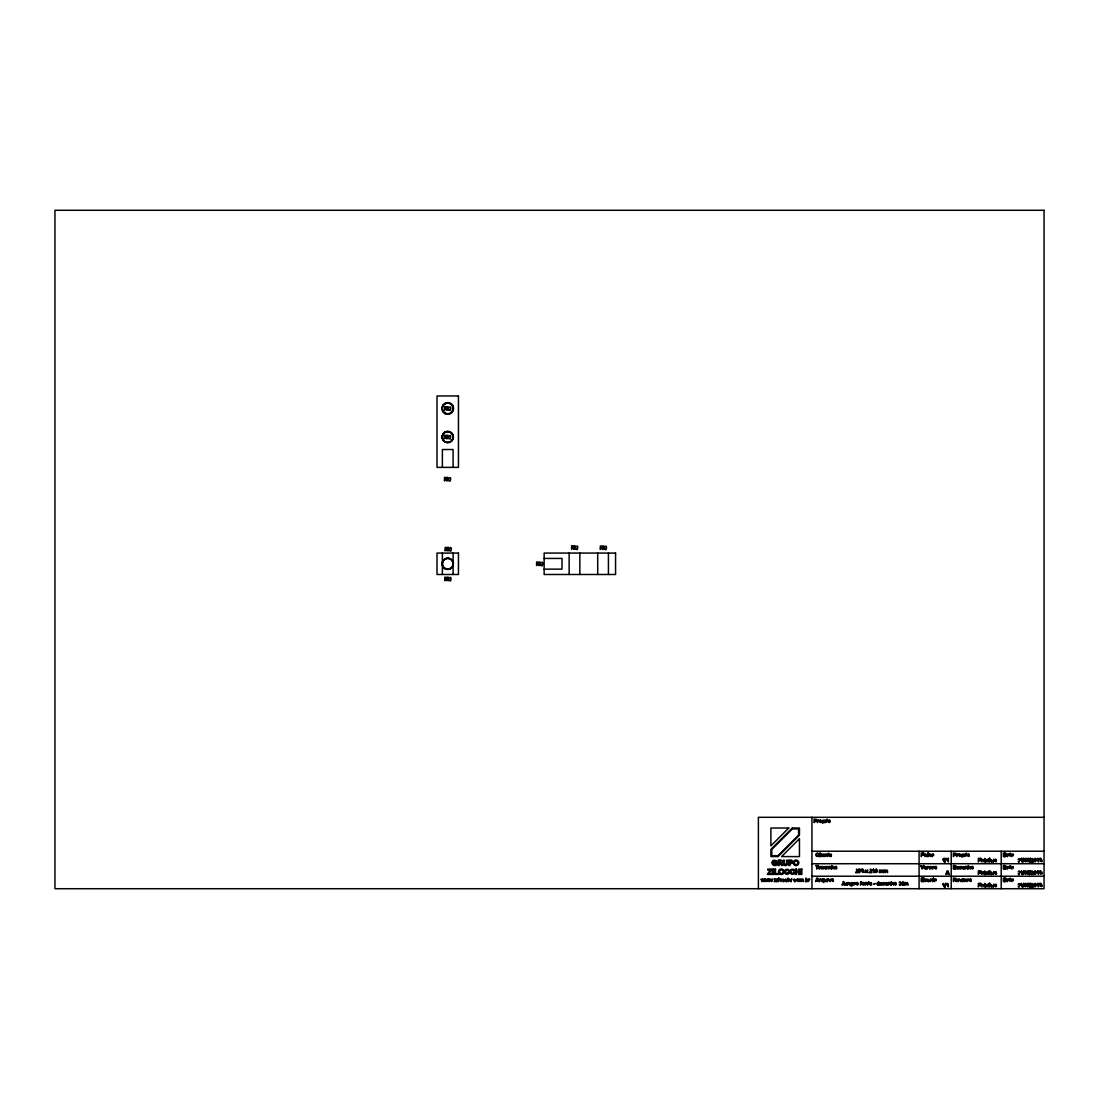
<?xml version="1.0" encoding="UTF-8"?>
<svg xmlns="http://www.w3.org/2000/svg" width="1099" height="1099" viewBox="0 0 1099 1099"><rect width="100%" height="100%" fill="white"/><g stroke="black" fill="none" stroke-linecap="round" stroke-linejoin="round"><path stroke-width="1.5" d="M822.313 822.711L823 820.088L822.945 823.233M961.57 856.629L962.257 854.005L962.202 857.151M929.328 854.926L928.614 856.588L928.614 853.03L929.301 854.321L930.249 853.95M905.068 883.459L904.367 885.148L904.367 882.566L906.016 882.538M848.249 883.459L847.535 885.148L847.535 882.566L849.046 882.511M865.847 883.459L865.133 885.148L865.133 882.566L866.63 882.511M888.94 883.459L888.226 885.148L888.226 882.566L889.737 882.511M906.62 883.472L905.906 885.148L905.892 883.404M891.962 883.486L891.248 885.148L891.248 881.604L891.935 882.895L892.883 882.524M957.366 854.926L956.638 856.588L956.638 854.005L957.421 854.157M987.877 872.771L987.136 874.433L987.136 871.864L987.919 872.015M791.747 861.959L789.865 861.08L789.865 862.605L791.376 862.481M449.34 407.688C451.799 403.8 450.686 413.925 449.354 409.405M449.161 436.248C451.84 432.47 450.343 442.54 449.175 437.965M449.161 478.381C451.854 474.672 450.233 484.59 449.175 480.098M449.876 548.374C452.431 544.527 451.181 554.679 449.889 550.091M449.518 578.184C452.032 574.365 450.81 584.421 449.532 579.901M541.285 563.018C544.046 559.364 542.288 569.296 541.312 564.735M576.288 546.766C579.008 543.057 577.305 553.003 576.302 548.483M605.027 546.945C607.623 543.167 606.236 553.195 605.041 548.662M800.196 879.887L799.481 881.577L799.481 879.008L801.13 878.966M880.079 870.957L879.365 872.647L879.365 870.078L881.013 870.037M884.461 870.957L883.747 872.647L883.747 870.078L885.396 870.037M899.174 882.593C901.675 878.747 900.507 888.789 899.202 884.31M1018.155 859.363C1020.957 855.819 1019.103 865.669 1018.169 861.108M1018.155 871.878C1020.559 867.963 1019.542 878.032 1018.169 873.595M1018.155 884.379C1020.737 880.546 1019.35 890.588 1018.169 886.096M801.748 879.901L801.034 881.577L801.02 879.887M881.618 870.971L880.903 872.647L880.903 870.957M886.014 870.971L885.299 872.647L885.286 870.957M788.739 879.914L788.024 881.577L788.024 878.032L788.711 879.324L789.659 878.953M987.877 860.283L987.136 861.946L987.136 859.363L987.919 859.514M826.008 880.684L826.723 879.008L826.723 881.577L824.635 881.439M822.299 867.386L821.585 869.089L821.585 866.507L823.233 866.465M823.838 867.413L823.124 869.089L823.124 867.358M829.511 867.386L828.797 869.089L828.797 866.507L830.294 866.438M965.897 867.386L965.183 869.089L965.183 866.507L966.694 866.438M1025.147 871.782L1025.161 873.636M1025.147 884.283L1025.161 886.137M1034.777 871.782L1034.791 873.636M1034.777 884.283L1034.791 886.137M1025.889 873.554L1025.889 871.823M1035.519 873.554L1035.519 871.823M861.808 882.099L861.012 881.577M818.109 820.994L817.368 822.656L817.368 820.088L818.164 820.239M846.134 884.283L846.848 882.566L846.848 885.148L844.774 884.997M832.52 867.413L831.806 869.089L831.806 865.531L832.493 866.823L833.44 866.452M968.92 867.413L968.205 869.089L968.205 865.531L968.892 866.823L969.84 866.452M825.651 854.898L824.937 856.588L824.937 854.005L826.434 853.937M1025.147 859.294L1025.161 861.149M1034.777 859.294L1034.791 861.149M1025.903 886.014L1025.875 884.255M1035.533 886.014L1035.505 884.255M843.002 884.352L843.043 881.604L843.771 881.604C845.9 885.78 840.144 885.506 842.205 884.242M809.056 879.914L808.328 881.577L808.328 879.008L809.111 879.145M820.184 879.914L819.442 881.577L819.442 879.008L820.239 879.145M991.985 886.055C991.669 890.08 988.551 882.071 991.971 885.217M860.572 882.016L860.544 885.148L861.231 882.401M876.7 871.768L876.7 869.996M784.068 880.739C783.807 884.695 780.592 876.755 784.054 879.859M786.829 880.739C786.554 884.695 783.34 876.755 786.815 879.859M795.333 880.739C794.948 884.736 791.967 876.686 795.319 879.859M928.806 880.739C928.655 884.709 925.248 876.81 928.792 879.859M862.097 869.872L862.138 870.765M927.982 867.413L927.254 869.089L927.254 866.507L928.037 866.658M987.877 885.272L987.136 886.934L987.136 884.352L987.919 884.503M875.958 869.996L875.972 871.864M1025.889 861.094L1025.889 859.294M1035.519 861.094L1035.519 859.294M870.381 869.913C868.595 868.169 874.543 870.12 870.861 871.699M852.11 884.338L852.824 884.269L851.876 885.19M851.066 885.464L851.45 885.162M1041.014 859.954L1040.863 859.047M1040.176 884.159L1040.231 885.052M991.985 861.094C991.751 865.064 988.509 857.11 991.971 860.229M824.25 820.788L825.157 820.829M880.533 883.28L881.453 883.349M886.055 883.28L886.962 883.349M991.971 873.623C991.463 877.497 988.702 869.515 991.971 872.716M1041.014 872.469L1040.863 871.534M1040.176 871.658L1040.231 872.551M856.616 869.913C854.912 868.114 860.737 870.271 857.138 871.686M1031.947 859.212C1030.354 857.371 1035.959 859.652 1032.442 860.984M1031.947 871.699C1030.244 869.913 1036.014 872.015 1032.442 873.485M1031.947 884.2C1030.065 882.524 1036.137 884.297 1032.442 885.986M818.796 820.747L818.604 820.019M809.743 879.667L809.551 878.939M820.871 879.667L820.678 878.939M829.91 880.313L831.091 879.008L830.088 881.577L828.454 879.008L829.772 880.752M928.669 867.166L928.504 866.438M958.053 854.665L957.861 853.937M960.814 880.313L961.996 879.008L960.993 881.577L959.358 879.008L960.677 880.752M988.564 860.022L988.427 859.294M988.564 872.524L988.427 871.795M988.564 885.025L988.427 884.297M857.495 870.339L857.481 870.394A3.215 3.215 0 0 1 857.083 870.861L856.89 871.067A3.393 3.393 0 0 0 855.681 872.592M871.26 870.339L871.205 870.449A3.215 3.215 0 0 1 870.834 870.861L870.642 871.067A3.393 3.393 0 0 0 869.433 872.592M1032.826 859.638L1032.799 859.706A3.215 3.215 0 0 1 1032.414 860.146L1032.167 860.407A3.393 3.393 0 0 0 1031.013 861.877M1032.826 872.125L1032.772 872.263A3.215 3.215 0 0 1 1032.414 872.647L1032.277 872.798M1032.84 884.599L1032.744 884.791A3.215 3.215 0 0 1 1032.414 885.148L1032.222 885.341A3.393 3.393 0 0 0 1031.013 886.879M957.504 879.708L958.383 879.722M1040.176 859.157L1040.231 860.064M925.07 867.221L925.976 867.248M957.504 867.221L958.397 867.248M963.012 867.221L963.905 867.248M1041.014 884.97L1040.863 884.036M1028.65 886.234L1028.623 885.286M870.381 883.28L871.287 883.349M862.907 870.71L862.797 869.776M822.753 854.72L823.646 854.734M830.185 854.72L831.078 854.734M963.521 854.72L964.4 854.734M991.202 859.913L991.518 861.451M1028.623 861.259L1028.637 860.325M985.707 861.355L985.199 859.858L985.418 861.479M985.707 873.842L985.199 872.345L985.418 873.98M1028.595 873.801L1028.637 872.812M794.563 879.543L794.879 881.096M928.037 879.543L928.353 881.096M775.221 879.612L774.012 881.577L776.292 881.577L775.221 880.986M985.666 886.385L985.226 884.846L985.418 886.467M1040.863 861.341C1037.332 852.659 1045.918 864.432 1040.176 861.066M1040.863 873.842C1036.824 865.682 1046.385 876.054 1040.176 873.554M1040.863 886.344C1037.016 878.087 1046.166 888.857 1040.176 886.055M991.202 884.901L991.518 886.453M806.872 881.013L806.432 879.475L806.611 881.123M862.756 872.07C859.157 863.443 868.004 875.079 862.083 871.768M955.69 854.995L955.69 853.264L953.355 853.03L953.355 856.588L954.591 855.242A4.176 4.176 0 0 0 955.237 855.201L955.278 855.187M816.406 821.09L816.433 819.346L814.084 819.112L814.084 822.656L815.334 821.324A4.176 4.176 0 0 0 815.98 821.283L816.021 821.269M991.202 872.414L991.518 873.952M852 885.959L851.038 886.096M819.126 867.715L819.73 867.551A3.572 3.572 0 0 0 820.239 867.427L820.266 867.413M826.269 867.715L826.86 867.551A3.572 3.572 0 0 0 827.382 867.427L827.396 867.413M853.552 883.775L854.143 883.623A3.572 3.572 0 0 0 854.651 883.486L854.679 883.404M931.87 855.214L932.474 855.049A3.572 3.572 0 0 0 932.982 854.926L933.01 854.843M932.158 867.715L932.749 867.551A3.572 3.572 0 0 0 933.271 867.427L933.285 867.413M930.249 880.203L930.839 880.052A3.572 3.572 0 0 0 931.348 879.914L931.375 879.901M934.37 880.203L934.961 880.052A3.572 3.572 0 0 0 935.469 879.914L935.496 879.901M981.599 860.572L982.19 860.407A3.572 3.572 0 0 0 982.712 860.283L982.726 860.201M1007.151 855.214L1007.742 855.049A3.572 3.572 0 0 0 1008.25 854.926L1008.278 854.843M1011.561 855.214L1012.152 855.049A3.572 3.572 0 0 0 1012.66 854.926L1012.687 854.843M981.599 873.073L982.19 872.908A3.572 3.572 0 0 0 982.712 872.785L982.726 872.688M966.79 880.203L967.381 880.052A3.572 3.572 0 0 0 967.889 879.914L967.917 879.901M1007.151 867.715L1007.742 867.551A3.572 3.572 0 0 0 1008.25 867.427L1008.278 867.413M1011.561 867.715L1012.152 867.551A3.572 3.572 0 0 0 1012.66 867.427L1012.687 867.413M981.599 885.56L982.19 885.409A3.572 3.572 0 0 0 982.712 885.272L982.726 885.258M1007.151 880.203L1007.742 880.052A3.572 3.572 0 0 0 1008.25 879.914L1008.278 879.901M1011.561 880.203L1012.152 880.052A3.572 3.572 0 0 0 1012.66 879.914L1012.687 879.901M902.581 885.176L903.749 885.148L903.062 881.604C903.433 882.524 899.353 883.39 902.306 885.217M851.643 883.033L851.656 884.668M878.06 885.19L879.282 885.148L878.596 881.604C878.966 882.621 874.9 883.211 877.84 885.217M818.824 854.005C815.994 851.876 815.843 857.44 818.851 855.503A1.69 1.69 0 0 1 816.447 856.135A1.69 1.69 0 0 1 816.365 853.525A1.69 1.69 0 0 1 818.934 853.937M788.107 870.834L789.137 870.573M793.464 870.834L794.495 870.573M780.771 862.399L779.15 862.44L779.15 861.08L780.551 861.094M783.601 879.461L783.614 881.096M786.348 879.461L786.362 881.096M822.45 881.632C819.868 881.604 821.942 877.977 823.701 879.008L823.701 882.566L823.014 881.274M815.65 820.692L814.812 820.719L815.54 819.717M954.907 854.624L954.069 854.651L954.797 853.635M930.606 867.248C932.46 865.531 926.581 867.042 930.372 868.155M961.103 867.248C962.93 865.504 957.092 867.084 960.869 868.155M884.146 883.321C886 881.59 880.148 883.129 883.912 884.228M925.935 879.75C927.707 877.977 921.896 879.612 925.701 880.656M965.224 879.75C966.9 877.922 961.254 879.681 964.991 880.656M781.004 863.168C784.343 861.643 780.991 858.841 778.065 860.187L778.065 865.517L779.15 865.517L779.37 863.292M852.096 883.431C854.047 881.769 848.304 882.648 851.134 885.121M955.058 879.516L954.069 879.53L955.004 878.637M929.603 868.265C928.106 870.298 933.793 867.825 930.235 867.427A3.173 3.173 0 0 1 929.795 867.303M960.114 868.265C958.63 870.312 964.318 867.77 960.732 867.427A3.173 3.173 0 0 1 960.306 867.303M883.156 884.338C881.549 886.289 887.291 884.049 883.898 883.527A3.173 3.173 0 0 1 883.335 883.376M924.932 880.766C923.133 882.593 929.246 880.711 925.619 879.942A3.173 3.173 0 0 1 925.124 879.804M964.235 880.766C962.532 882.662 968.48 880.574 964.922 879.942A3.173 3.173 0 0 1 964.427 879.804M1027.799 861.012C1027.359 863.594 1031.274 859.281 1028.032 859.075L1029.323 858.443L1027.524 858.443L1027.167 860.297L1028.293 860.119M1028.293 872.606L1027.167 872.798L1027.524 870.93L1029.323 870.93L1028.032 871.576C1031.247 872.798 1026.892 875.985 1027.799 873.526M1028.293 885.107L1027.167 885.286L1027.524 883.431L1029.323 883.431L1028.032 884.077C1031.274 885.286 1026.823 888.487 1027.799 886.028M932.378 856.643L931.444 855.929M819.579 869.144L818.7 868.471M826.778 869.144L825.844 868.471M1007.591 856.657L1006.711 855.929M1012.055 856.643L1011.121 855.929M982.053 862.001L981.16 861.245M932.694 869.144L931.732 868.471M1007.591 869.144L1006.711 868.471M1012.055 869.144L1011.121 868.471M854.047 885.217L853.112 884.489M982.053 874.502L981.16 873.787M930.688 881.645L929.809 880.958M934.809 881.645L933.93 880.958M967.23 881.645L966.351 880.958M1007.591 881.645L1006.711 880.958M1012.055 881.645L1011.121 880.958M982.053 887.003L981.173 886.316M806.79 881.645C809.592 879.763 805.732 879.008 805.993 878.032L805.306 881.577L806.542 881.632M774.932 881L776.21 879.008L774.094 879.008L775.001 879.543M824.456 866.438L825.28 866.891M882.236 870.01L883.06 870.463M886.618 870.01L887.456 870.463M802.366 878.939L803.19 879.392M907.238 882.511L908.131 885.148L907.444 883.678M822.382 881.11L822.601 879.488L822.176 881.041M985.556 862.001C988.454 860.064 984.635 859.391 984.8 858.388L984.113 861.946L985.363 861.987M985.556 874.502C988.482 872.592 984.484 871.892 984.8 870.889L984.113 874.433L985.363 874.488M985.556 887.003C988.509 884.997 984.47 884.379 984.8 883.39L984.113 886.934L985.363 886.975M790.566 863.498L789.865 865.517L788.78 865.517L788.78 860.187C792.214 858.621 794.247 862.949 791.692 863.416A6.278 6.278 0 0 1 790.648 863.484M544.142 558.429L562.001 558.429L562.001 569.145L544.142 569.145M1044.05 817.313L758.392 817.313L758.392 888.72M811.955 851.23L1044.05 851.23M1004.651 853.03L1003.346 853.03L1003.346 856.588L1004.692 856.588M1004.596 855.984L1004.596 853.635M1037.937 858.374L1038.5 861.946L1037.813 859.377A2.377 2.377 0 0 1 1036.934 859.885L1036.934 859.281M1032.181 861.3L1033.555 861.946L1031.15 861.946M811.955 863.732L1044.05 863.732M954.605 868.485L954.605 866.136M1004.596 868.485L1004.596 866.136M873.609 869.089L874.158 872.647L873.485 870.092A2.377 2.377 0 0 1 872.592 870.6L872.592 869.982A1.69 1.69 0 0 0 873.623 869.089M954.701 869.089L953.355 869.089L953.355 865.531L954.66 865.531A1.978 1.978 0 0 1 956.542 867.331A1.978 1.978 0 0 1 954.715 869.323M1004.692 869.089L1003.346 869.089L1003.346 865.531L1004.651 865.531A1.978 1.978 0 0 1 1006.533 867.331A1.978 1.978 0 0 1 1004.706 869.323M860.201 869.79L858.649 869.144L860.984 869.639A4.382 4.382 0 0 0 859.858 872.647L859.116 872.647A4.767 4.767 0 0 1 860.229 869.804M1021.438 870.875L1021.988 874.433L1021.301 871.878A2.377 2.377 0 0 1 1020.421 872.386L1020.421 871.768A1.69 1.69 0 0 0 1021.452 870.875M1037.937 870.875L1038.5 874.433L1037.813 871.878A2.377 2.377 0 0 1 1036.934 872.386L1036.934 871.768M856.849 872.015L858.223 872.647L855.819 872.647M870.6 872.015L871.988 872.647L869.584 872.647M1032.181 873.801L1033.555 874.433L1031.15 874.433M811.955 876.219L1044.05 876.219M1004.651 878.032L1003.346 878.032L1003.346 881.577L1004.692 881.577M954.303 880.107L953.355 881.577L953.355 878.032L955.951 878.307L955.319 880.024A2.514 2.514 0 0 1 955.993 880.739L956.528 881.577L954.839 880.34M1004.596 880.986L1004.596 878.623M1037.937 883.362L1038.5 886.934L1037.813 884.365A2.377 2.377 0 0 1 1036.934 884.887L1036.934 884.269M1032.181 886.302L1033.555 886.934L1031.15 886.934M825.17 821.846C826.888 823.371 821.681 822.67 823.948 820.252C826.915 819.62 825.006 821.915 824.415 822.107M964.441 855.764C966.2 857.055 961.103 856.89 963.04 854.349C965.829 853.154 964.785 856.107 963.672 856.025M963.933 868.265C965.664 869.666 960.499 869.24 962.614 866.754C965.513 865.847 964.043 868.54 963.164 868.526M958.424 868.265C960.155 869.707 954.949 869.185 957.147 866.713C960.086 865.943 958.41 868.498 957.655 868.526M831.105 855.764C832.85 857.302 827.602 856.574 829.882 854.184C832.863 853.538 830.995 855.97 830.349 856.025M925.99 868.265C927.707 869.652 922.569 869.268 924.671 866.754C927.583 865.847 926.1 868.54 925.234 868.526M823.673 855.764C825.473 857.083 820.266 856.822 822.313 854.308C825.17 853.25 823.907 856.08 822.917 856.025M958.424 880.766C960.169 882.126 955.058 881.838 957.105 879.255C959.99 878.348 958.465 880.903 957.655 881.027M886.975 884.338C888.72 885.684 883.637 885.396 885.615 882.868C888.445 881.824 887.14 884.503 886.206 884.599M881.453 884.338C883.321 885.629 878.06 885.396 880.093 882.868C882.937 881.824 881.632 884.503 880.697 884.599M871.301 884.338C873.087 885.574 868.073 885.533 869.859 882.964C872.565 881.645 871.713 884.558 870.532 884.599M1011.822 854.802L1011.657 854.06L1013.099 854.115M1007.412 854.802L1007.261 854.06L1008.69 854.115M981.874 860.16L981.709 859.418L983.138 859.473M932.144 854.802L931.979 854.06L933.408 854.115M1011.822 867.303L1011.657 866.561L1013.099 866.616M1007.412 867.303L1007.261 866.561L1008.69 866.616M981.874 872.647L981.709 871.919L983.138 871.974M932.433 867.303L932.268 866.561L933.697 866.616M1011.822 879.791L1011.657 879.063L1013.099 879.118M1007.412 879.791L1007.261 879.063L1008.69 879.118M967.065 879.791L966.9 879.063L968.329 879.118M981.874 885.148L981.709 884.42L983.138 884.475M934.631 879.791L934.466 879.063L935.908 879.118M930.51 879.791L930.345 879.063L931.787 879.118M826.544 867.303L826.379 866.561L827.808 866.616M819.401 867.303L819.236 866.561L820.665 866.616M853.813 883.362L853.662 882.634L855.091 882.689M793.505 872.482L794.522 872.812M788.148 872.482L789.164 872.812M780.482 863.896L781.54 865.517L782.818 865.517L782.09 864.322A3.764 3.764 0 0 0 781.059 863.1M844.623 884.805L844.513 882.566L845.227 884.338M824.511 881.288L824.387 879.008L825.088 880.766M1013.305 854.376L1013.374 855.736M1008.896 854.376L1008.964 855.736M1013.305 866.864L1013.374 868.237M1008.896 866.864L1008.964 868.237M1013.305 879.365L1013.374 880.725M1008.896 879.365L1008.964 880.725M983.344 859.72L983.413 861.094M983.344 872.221L983.413 873.595M983.344 884.722L983.413 886.082M968.535 879.365L968.604 880.725M933.614 854.376L933.683 855.736M933.903 866.864L933.971 868.237M936.114 879.365L936.183 880.725M931.993 879.365L932.062 880.725M855.297 882.937L855.365 884.297M828.014 866.864L828.083 868.237M820.871 866.864L820.939 868.237M887.484 870.559L887.525 872.647L886.838 871.177M883.101 870.559L883.129 872.647L882.456 871.177M825.308 866.987L825.349 869.089L824.662 867.606M803.218 879.488L803.259 881.577L802.572 880.107M966.818 867.331L967.518 869.089L967.518 867.235M889.86 883.404L890.561 885.148L890.561 883.335M866.754 883.404L867.468 885.148L867.454 883.335M849.17 883.404L849.87 885.148L849.87 883.335M830.418 867.331L831.132 869.089L831.119 867.235M826.572 854.83L827.272 856.588L827.259 854.72M970.527 867.18L970.541 869.089L969.84 867.358M930.935 854.679L930.949 856.588L930.262 854.885M893.569 883.239L893.583 885.148L892.883 883.404M834.127 867.18L834.141 869.089L833.454 867.358M790.346 879.667L790.36 881.577L789.673 879.887M1009.706 855.874L1009.377 854.005L1010.393 853.126L1010.393 855.805M1009.706 868.375L1009.377 866.507L1010.393 865.627L1010.393 868.306M1009.706 880.876L1009.377 879.008L1010.393 878.115L1010.393 880.794M965.733 855.874L965.403 854.005L966.419 853.126L966.419 855.805M868.196 884.448L867.853 882.566L868.869 881.686L868.869 884.365M828 855.874L827.671 854.005L828.687 853.126L828.687 855.805M826.475 821.956L826.146 820.088L827.162 819.208L827.162 821.887M1020.421 884.269L1020.421 884.887A2.377 2.377 0 0 0 1021.301 884.379L1021.988 886.934L1021.438 883.362A1.69 1.69 0 0 1 1020.408 884.242M1001.203 851.23L1001.203 888.72M951.212 851.23L951.212 888.72M946.802 884.269L946.802 884.887A2.377 2.377 0 0 0 947.681 884.379L948.368 886.934L947.819 883.362A1.69 1.69 0 0 1 946.789 884.242M942.681 884.269L942.681 884.887A2.377 2.377 0 0 0 943.56 884.379L944.247 886.934L943.698 883.362A1.69 1.69 0 0 1 942.667 884.242M919.08 851.23L919.08 888.72M811.955 817.313L811.955 888.72M608.42 553.072L608.42 574.489M597.705 553.072L597.705 574.489M579.846 553.072L579.846 574.489M569.145 553.072L569.145 574.489M453.09 467.377L453.09 449.518L442.375 449.518L442.375 467.377M453.09 553.072L453.09 574.31M442.375 553.072L442.375 574.31M1004.651 877.881A1.978 1.978 0 0 1 1006.533 879.832A1.978 1.978 0 0 1 1004.706 881.824M1005.654 878.994A1.552 1.552 0 0 1 1005.626 880.67M1037.964 883.376A1.69 1.69 0 0 1 1036.92 884.242M1005.654 866.493A1.552 1.552 0 0 1 1005.626 868.183M1037.964 870.875A1.69 1.69 0 0 1 1036.92 871.741M1031.013 874.378A3.393 3.393 0 0 1 1032.195 872.949M1004.651 852.893A1.978 1.978 0 0 1 1006.533 854.843A1.978 1.978 0 0 1 1004.706 856.835M1005.654 853.992A1.552 1.552 0 0 1 1005.626 855.681M1037.964 858.374A1.69 1.69 0 0 1 1036.92 859.239M955.663 866.493A1.552 1.552 0 0 1 955.635 868.183M779.411 863.086A1.91 1.91 0 0 1 779.85 863.237M780.29 863.498A1.91 1.91 0 0 1 780.592 863.814M788.436 872.716A1.58 1.58 0 0 1 786.17 872.977A1.58 1.58 0 0 1 786.019 870.696A1.58 1.58 0 0 1 788.299 870.655M789.37 872.922A2.528 2.528 0 0 1 785.551 873.76A2.528 2.528 0 0 1 785.442 869.859A2.528 2.528 0 0 1 789.302 870.477M793.794 872.716A1.58 1.58 0 0 1 791.527 872.977A1.58 1.58 0 0 1 791.376 870.696A1.58 1.58 0 0 1 793.657 870.655M794.728 872.922A2.528 2.528 0 0 1 790.909 873.76A2.528 2.528 0 0 1 790.799 869.859A2.528 2.528 0 0 1 794.659 870.477M786.554 863.155C786.678 866.452 782.515 863.855 784.507 860.187L783.422 860.187L783.422 863.031A7.267 7.267 0 0 0 783.491 864.322C785.483 867.976 790.002 863.292 787.653 860.187L786.554 860.187L786.554 863.237M445.164 436.015L444.477 438.803L444.477 435.259L445.562 435.259L446.221 437.677L446.895 435.259L447.98 435.259L447.98 438.803L447.279 436.015L446.537 438.803L445.164 436.015M445.164 478.147L444.477 480.936L444.477 477.392L445.562 477.392L446.221 479.81L446.895 477.392L447.98 477.392L447.98 480.936L447.279 478.147L446.537 480.936L445.164 478.147M445.342 407.441L444.655 410.243L444.655 406.685L445.741 406.685L446.4 409.116L447.073 406.685L448.158 406.685L448.158 410.243L447.458 407.441L446.716 410.243L445.342 407.441M445.521 577.95L444.834 580.739L444.834 577.195L445.919 577.195L446.579 579.613L447.252 577.195L448.337 577.195L448.337 580.739L447.636 577.95L446.895 580.739L445.521 577.95M445.878 548.14L445.191 550.929L445.191 547.384L446.276 547.384L446.936 549.802L447.609 547.384L448.694 547.384L448.694 550.929L447.994 548.14L447.252 550.929L445.878 548.14M537.287 562.77L536.6 565.573L536.6 562.015L537.686 562.015L538.345 564.446L539.018 562.015L540.104 562.015L540.104 565.573L539.403 562.77L538.661 565.573L537.287 562.77M572.291 546.533L571.59 549.321L571.59 545.777L572.675 545.777L573.348 548.195L574.021 545.777L575.093 545.777L575.093 549.321L574.406 546.533L573.664 549.321L572.291 546.533M601.029 546.711L600.329 549.5L600.329 545.956L601.414 545.956L602.087 548.374L602.76 545.956L603.846 545.956L603.846 549.5L603.145 546.711L602.403 549.5L601.029 546.711M875.161 870.765C877.758 876.961 877.483 864.473 875.161 870.765M1024.35 860.064C1026.796 866.287 1026.947 853.772 1024.35 860.064M1024.35 885.052C1026.864 891.275 1026.713 878.857 1024.35 885.052M1024.35 872.551C1027.057 878.623 1026.576 866.287 1024.35 872.441M1033.98 860.064C1036.412 866.287 1036.591 853.799 1033.98 860.064M1033.98 885.052C1036.439 891.289 1036.426 878.925 1033.98 885.052M1033.98 872.551C1036.577 878.664 1036.316 866.41 1033.98 872.441M878.596 883.884C877.565 886.728 877.167 881.274 878.596 883.884M903.062 883.884C902.169 886.714 901.523 881.329 903.062 883.884M772.116 862.729C771.388 866.355 778.573 866.726 777.034 862.674L774.726 862.674L774.726 863.567L775.949 863.567C775.372 867.276 770.839 861.479 774.891 861.025C779.933 862.578 771.924 857.412 772.116 862.729M780.029 880.244C781.499 882.84 781.252 877.565 780.029 880.148M797.063 880.244C798.561 882.813 798.272 877.579 797.063 880.148M819.827 821.324C821.269 823.934 821.187 818.563 819.827 821.283M828.619 821.324C829.992 823.975 830.047 818.604 828.619 821.283M832.053 880.244C833.523 882.84 833.289 877.565 832.053 880.148M835.364 867.743C836.834 870.353 836.614 865.023 835.364 867.702M856.602 883.816C858.044 886.426 857.921 881.096 856.602 883.761M862.633 883.816C864.116 886.426 863.896 881.11 862.633 883.761M894.792 883.816C896.331 886.412 895.96 881.096 894.792 883.761M924.767 855.242C926.32 857.838 925.88 852.494 924.767 855.242M935.208 867.743C936.719 870.339 936.417 865.05 935.208 867.702M959.084 855.242C960.636 857.838 960.196 852.508 959.084 855.242M967.876 855.242C969.359 857.866 969.084 852.494 967.876 855.242M969.84 880.244C971.282 882.84 971.145 877.593 969.84 880.148M971.75 867.743C973.247 870.339 972.986 865.05 971.75 867.702M995.076 860.599C996.656 863.182 996.134 857.852 995.076 860.599M995.076 885.602C996.491 888.226 996.436 882.882 995.076 885.506M995.076 873.101C996.573 875.697 996.298 870.339 995.076 873.059M779.342 880.217C782.612 884.599 781.554 875.56 779.342 880.175M796.377 880.217C799.729 884.544 798.616 875.505 796.377 880.175M819.14 821.296C822.272 825.747 821.53 816.557 819.14 821.255M827.932 821.296C831.187 825.679 830.281 816.584 827.932 821.255M831.366 880.217C834.636 884.599 833.591 875.56 831.366 880.175M834.677 867.715C837.946 872.056 836.93 863.072 834.677 867.633M855.915 883.788C859.184 888.184 858.168 878.994 855.915 883.788M861.959 883.788C865.243 888.171 864.144 879.035 861.959 883.788M894.105 883.788C897.485 888.129 896.221 879.076 894.105 883.788M924.08 855.214C927.364 859.597 926.32 850.53 924.08 855.173M934.521 867.715C937.639 872.166 936.898 863.003 934.535 867.633M958.397 855.214C961.9 859.473 960.43 850.53 958.397 855.173M967.189 855.214C970.39 859.638 969.483 850.516 967.189 855.173M969.153 880.217C972.423 884.599 971.475 875.45 969.153 880.175M971.076 867.715C974.346 872.07 973.329 863.058 971.076 867.633M994.389 860.572C997.658 864.982 996.518 855.874 994.389 860.572M994.389 885.574C997.521 889.984 996.82 880.917 994.403 885.478M994.389 873.073C997.672 877.442 996.683 868.361 994.389 873.032M945.896 858.346L945.058 862.001L945.896 858.346M945.896 883.349L945.058 887.003L945.896 883.349M1023.636 858.346L1022.798 862.001L1023.636 858.346M1023.636 870.848L1022.798 874.502L1023.636 870.848M1023.636 883.349L1022.798 887.003L1023.636 883.349M1030.519 858.346L1029.681 862.001L1030.519 858.346M1030.519 870.848L1029.681 874.502L1030.519 870.848M1030.519 883.349L1029.681 887.003L1030.519 883.349M762.706 879.008L762.253 880.697L761.085 879.008L761.909 881.577L763.036 879.928L764.121 881.577L764.945 879.008L765.742 881.577L766.882 879.928L767.954 881.577L768.778 879.008L769.588 881.577L770.715 879.928L771.8 881.577L772.611 879.008L771.457 880.697L771.031 879.008L769.918 880.697L769.424 879.008L768.119 879.008L767.624 880.697L767.198 879.008L766.085 880.697L765.591 879.008L764.286 879.008L763.791 880.697L762.706 879.008M923.366 865.531L922.501 868.155L920.852 865.531L922.088 869.089L924.149 865.531L923.366 865.531M816.584 880.766L815.527 881.577L816.832 878.032L817.656 878.032L819.03 881.577L816.584 880.766M817.258 878.843L816.791 880.175L817.738 880.175L817.258 878.843M946.912 873.623L945.854 874.433L947.159 870.889L947.997 870.889L949.357 874.433L946.912 873.623M947.585 871.699L947.118 873.032L948.066 873.032L947.585 871.699M989.279 858.333L988.949 859.047L990.02 858.333L989.279 858.333M989.279 870.82L988.949 871.548L990.02 870.82L989.279 870.82M989.279 883.321L988.949 884.049L990.02 883.321L989.279 883.321M866.685 871.85L865.38 872.647L866.3 871.328L865.421 870.078L866.685 870.779L867.935 870.078L867.084 871.301L868.031 872.647L866.685 871.85M771.58 869.941L768.696 873.54L771.677 873.54L771.677 874.433L767.377 874.433L770.138 870.01L767.706 870.01L767.706 869.117L771.58 869.117L771.58 869.941M788.739 828.014L770.894 845.873L770.894 828.014L788.739 828.014M792.31 828.014L770.894 849.445L770.894 856.588L778.023 856.588L799.454 835.158L799.454 828.014L792.31 828.014M792.31 828.907L771.786 849.445L771.786 855.695L778.023 855.695L798.561 835.158L798.561 828.907L792.31 828.907M799.454 838.729L781.595 856.588L799.454 856.588L799.454 838.729M1044.05 210.28L54.95 210.28L54.95 888.72L1044.05 888.72L1044.05 210.28M458.448 395.956L437.017 395.956L437.017 467.377L458.448 467.377L458.448 395.956M458.448 553.072L437.017 553.072L437.017 574.489L458.448 574.489L458.448 553.072M615.564 553.072L544.142 553.072L544.142 574.489L615.564 574.489L615.564 553.072M820.129 853.03L819.442 856.588L820.129 853.03M923.641 853.03L921.209 853.03L921.209 856.588L921.937 855.091L923.421 855.091L921.937 853.635L923.641 853.03M927.941 853.03L927.254 856.588L927.941 853.03M821.489 854.005L820.816 856.588L821.489 854.005M944.247 858.374L943.698 858.374A1.69 1.69 0 0 1 942.667 859.239L942.681 859.885A2.377 2.377 0 0 0 943.56 859.377L944.247 861.946L944.247 858.374M948.368 858.374L947.819 858.374A1.69 1.69 0 0 1 946.789 859.239L946.802 859.885A2.377 2.377 0 0 0 947.681 859.377L948.368 861.946L948.368 858.374M980.775 858.388L978.344 858.388L978.344 861.946L979.072 860.448L980.542 860.448L979.072 858.992L980.775 858.388M1021.988 858.374L1021.438 858.374A1.69 1.69 0 0 1 1020.408 859.239L1020.421 859.885A2.377 2.377 0 0 0 1021.301 859.377L1021.988 861.946L1021.988 858.374M989.746 859.363L989.059 861.946L989.746 859.363M993.867 859.363L993.18 861.946L993.867 859.363M818.425 865.531L815.637 865.531L816.667 866.136L816.667 869.089L818.425 865.531M773.435 869.117L772.336 869.117L772.336 874.433L773.435 874.433L773.435 869.117M775.509 869.185L774.424 869.185L774.424 874.433L778.188 874.433L778.188 873.54L775.509 873.54L775.509 869.185M796.514 869.117L795.415 869.117L795.415 874.433L796.514 874.433L796.514 872.098L798.63 872.098L798.63 874.433L799.715 874.433L799.715 869.117L798.63 869.117L798.63 871.205L796.514 871.205L796.514 869.117M801.83 869.117L800.745 869.117L800.745 874.433L801.83 874.433L801.83 869.117M980.775 870.889L978.344 870.889L978.344 874.433L979.072 872.936L980.542 872.936L979.072 871.48L980.775 870.889M989.746 871.864L989.059 874.433L989.746 871.864M993.867 871.864L993.18 874.433L993.867 871.864M778.806 878.032L778.133 881.577L778.806 878.032M923.833 878.032L921.209 878.032L921.209 881.577L923.902 881.577L921.937 880.986L921.937 880.011L923.696 880.011L921.937 878.623L923.833 878.032M933.449 878.032L932.763 881.577L933.449 878.032M777.446 879.008L776.759 881.577L777.446 879.008M791.733 879.008L791.046 881.577L791.733 879.008M828.083 879.008L827.396 881.577L828.083 879.008M963.109 879.008L962.436 881.577L963.109 879.008M980.775 883.39L978.344 883.39L978.344 886.934L979.072 885.437L980.542 885.437L979.072 883.981L980.775 883.39M875.175 883.514L873.815 884.2L875.175 883.514M989.746 884.352L989.059 886.934L989.746 884.352M993.867 884.352L993.18 886.934L993.867 884.352M794.632 865.174A2.775 2.775 0 0 0 798.849 862.866A2.775 2.775 0 0 0 794.742 860.366A2.775 2.775 0 0 0 794.632 865.174M795.03 864.35A1.813 1.813 0 0 0 797.847 862.976A1.813 1.813 0 0 0 795.25 861.218A1.813 1.813 0 0 0 795.03 864.35M779.878 874.103A2.775 2.775 0 0 0 784.109 871.795A2.775 2.775 0 0 0 779.988 869.295A2.775 2.775 0 0 0 779.878 874.103M780.29 873.279A1.813 1.813 0 0 0 783.106 871.892A1.813 1.813 0 0 0 780.496 870.147A1.813 1.813 0 0 0 780.29 873.279M444.793 413.554A5.893 5.893 0 0 0 453.626 408.457A5.893 5.893 0 0 0 444.793 403.347A5.893 5.893 0 0 0 444.793 413.554M445.054 413.1A5.358 5.358 0 0 0 453.09 408.457A5.358 5.358 0 0 0 445.054 403.814A5.358 5.358 0 0 0 445.054 413.1M444.971 413.251A5.536 5.536 0 0 0 453.269 408.457A5.536 5.536 0 0 0 444.971 403.663A5.536 5.536 0 0 0 444.971 413.251M444.875 441.963A5.715 5.715 0 0 0 453.447 437.017A5.715 5.715 0 0 0 444.875 432.072A5.715 5.715 0 0 0 444.875 441.963M444.971 441.812A5.536 5.536 0 0 0 453.269 437.017A5.536 5.536 0 0 0 444.971 432.223A5.536 5.536 0 0 0 444.971 441.812M445.054 441.661A5.358 5.358 0 0 0 453.09 437.017A5.358 5.358 0 0 0 445.054 432.388A5.358 5.358 0 0 0 445.054 441.661M444.875 568.732A5.715 5.715 0 0 0 453.447 563.787A5.715 5.715 0 0 0 444.875 558.841A5.715 5.715 0 0 0 444.875 568.732M444.628 568.362A5.536 5.536 0 0 0 453.255 564.172A5.536 5.536 0 0 0 445.315 558.8A5.536 5.536 0 0 0 444.628 568.362M444.738 568.224A5.358 5.358 0 0 0 453.076 564.172A5.358 5.358 0 0 0 445.397 558.965A5.358 5.358 0 0 0 444.738 568.224"/></g></svg>
